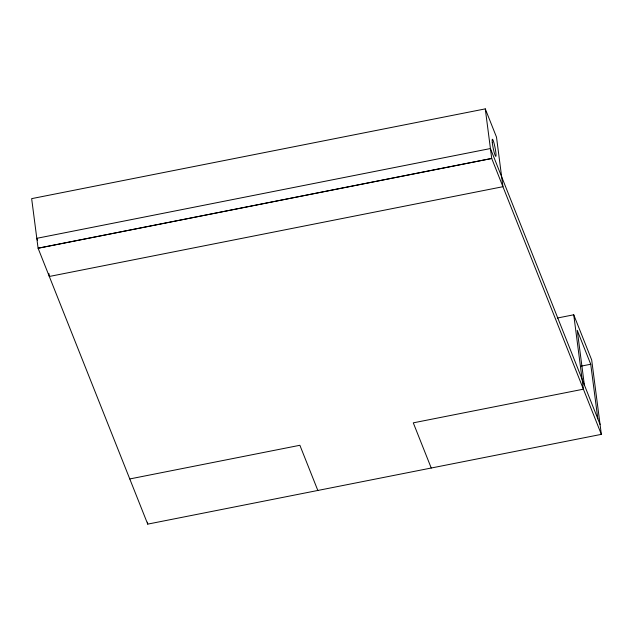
<?xml version="1.0" encoding="UTF-8"?>
<svg xmlns="http://www.w3.org/2000/svg" width="633" height="633" viewBox="0 0 633 633"><rect width="100%" height="100%" fill="white"/><g stroke="black" fill="none" stroke-linecap="round" stroke-linejoin="round"><path stroke-width="0.95" d="M48.931 273.551L49.311 276.471L502.934 186.703L496.494 137.108L485.274 108.876L31.65 198.643L38.091 248.231L147.726 524.124L601.35 434.357L591.689 359.971L573.735 314.791L557.301 318.043M581.07 366.151L590.731 364.244L597.821 418.793M129.773 478.952L299.884 445.284L317.837 490.464M590.731 364.244L577.264 330.355L584.354 384.911M600.06 424.442L490.425 148.549L36.801 238.317L37.529 240.152M601.35 434.357L491.714 158.464L485.274 108.876M431.239 468.024L413.286 422.844L583.397 389.184L573.735 314.791M147.473 522.17L147.726 524.124M491.714 158.464L38.091 248.231L491.714 158.472M492.276 142.338A8.727 0.965 78.8 0 0 495.584 156.232A8.727 0.965 78.8 0 0 494.436 144.799A8.727 0.965 78.8 0 0 492.276 142.338"/></g></svg>
